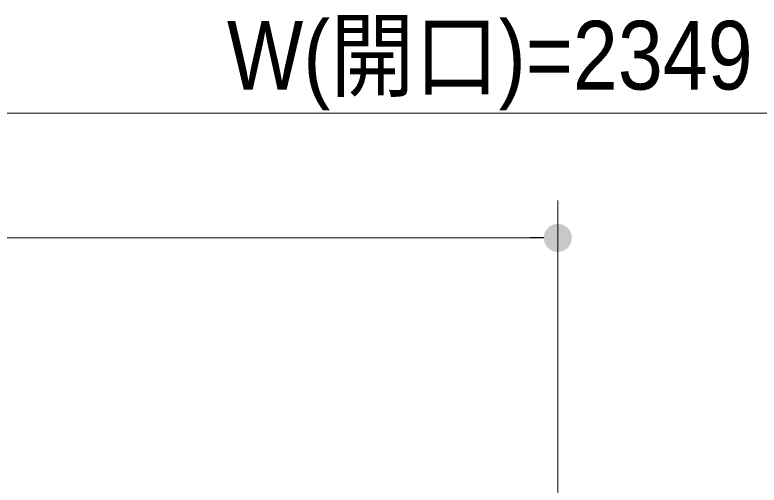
# Model space of a CAD drawing. Units: millimetres, scale not verified. Extents: x -4547 to 4547, y -2284 to 2284.
# Drawn here: x -2290.6 to -1992.4, y 669.5 to 857.9 of the extents above; entities that cross this region are included whole.
import ezdxf
from ezdxf.enums import TextEntityAlignment as Align

# ---------------------------------------------------------------- set-up
doc = ezdxf.new("R2010")
doc.units = ezdxf.units.MM
doc.header["$LTSCALE"] = 20
doc.layers.add('0-3_0', color=7, linetype='Continuous', lineweight=25)
doc.layers.add('0-5_2寸法-1', color=7, linetype='Continuous', lineweight=15)
doc.styles.add('ＭＳ Ｐゴシック', font='')
doc.styles.get('ＭＳ Ｐゴシック').set_extended_font_data('MS PGothic')

# ---------------------------------------------------------------- blocks, each defined once
blk = doc.blocks.new('_Dot')
at = {"layer": '0-3_0'}
blk.add_line((-10, 0), (-20, 0), dxfattribs=at)
for points in [[(0, 0), (-8.76, 4.82), (-8.09, 5.88)], [(0, 0), (-8.09, 5.88), (-7.29, 6.85)], [(0, 0), (-7.29, 6.85), (-6.37, 7.71)], [(0, 0), (-6.37, 7.71), (-5.36, 8.44)], [(0, 0), (-5.36, 8.44), (-4.26, 9.05)], [(0, 0), (-4.26, 9.05), (-3.09, 9.51)], [(0, 0), (-3.09, 9.51), (-1.87, 9.82)], [(0, 0), (-1.87, 9.82), (-0.63, 9.98)], [(0, 0), (-0.63, 9.98), (0.63, 9.98)], [(0, 0), (0.63, 9.98), (1.87, 9.82)], [(0, 0), (1.87, 9.82), (3.09, 9.51)], [(0, 0), (3.09, 9.51), (4.26, 9.05)], [(0, 0), (4.26, 9.05), (5.36, 8.44)], [(0, 0), (5.36, 8.44), (6.37, 7.71)], [(0, 0), (6.37, 7.71), (7.29, 6.85)], [(0, 0), (7.29, 6.85), (8.09, 5.88)], [(0, 0), (8.09, 5.88), (8.76, 4.82)], [(0, 0), (-10, 0), (-9.92, 1.25)], [(0, 0), (-9.92, -1.25), (-10, 0)], [(0, 0), (-9.92, 1.25), (-9.69, 2.49)], [(0, 0), (-9.69, -2.49), (-9.92, -1.25)], [(0, 0), (-9.69, 2.49), (-9.3, 3.68)], [(0, 0), (-9.3, -3.68), (-9.69, -2.49)], [(0, 0), (-9.3, 3.68), (-8.76, 4.82)], [(0, 0), (-8.76, -4.82), (-9.3, -3.68)], [(0, 0), (-8.09, -5.88), (-8.76, -4.82)], [(0, 0), (-7.29, -6.85), (-8.09, -5.88)], [(0, 0), (-6.37, -7.71), (-7.29, -6.85)], [(0, 0), (-5.36, -8.44), (-6.37, -7.71)], [(0, 0), (-4.26, -9.05), (-5.36, -8.44)], [(0, 0), (-3.09, -9.51), (-4.26, -9.05)], [(0, 0), (-1.87, -9.82), (-3.09, -9.51)], [(0, 0), (-0.63, -9.98), (-1.87, -9.82)], [(0, 0), (0.63, -9.98), (-0.63, -9.98)], [(0, 0), (8.76, 4.82), (9.3, 3.68)], [(0, 0), (9.3, 3.68), (9.69, 2.49)], [(0, 0), (9.69, 2.49), (9.92, 1.25)], [(0, 0), (9.92, 1.25), (10, 0)], [(0, 0), (1.87, -9.82), (0.63, -9.98)], [(0, 0), (3.09, -9.51), (1.87, -9.82)], [(0, 0), (4.26, -9.05), (3.09, -9.51)], [(0, 0), (5.36, -8.44), (4.26, -9.05)], [(0, 0), (6.37, -7.71), (5.36, -8.44)], [(0, 0), (7.29, -6.85), (6.37, -7.71)], [(0, 0), (8.09, -5.88), (7.29, -6.85)], [(0, 0), (8.76, -4.82), (8.09, -5.88)], [(0, 0), (9.3, -3.68), (8.76, -4.82)], [(0, 0), (9.69, -2.49), (9.3, -3.68)], [(0, 0), (9.92, -1.25), (9.69, -2.49)], [(0, 0), (10, 0), (9.92, -1.25)]]:
    blk.add_solid(points, dxfattribs=at)

msp = doc.modelspace()

# ---------------------------------------------------------------- linework, layer by layer
at = {"layer": '0-5_2寸法-1'}
for p, q in [((-935.36, 818.52), (-3261.85, 818.52)), ((-2073.1, 631.69), (-2073.1, 783.52)), ((-2084.36, 768.52), (-3261.85, 768.52))]:
    msp.add_line(p, q, dxfattribs=at)

# ---------------------------------------------------------------- block references
at = {"layer": '0-5_2寸法-1', "xscale": 0.5627563, "yscale": 0.5627563}
msp.add_blockref('_Dot', (-2073.1, 768.52), dxfattribs=at)

# ---------------------------------------------------------------- texts
at = {"layer": '0-5_2寸法-1', "style": 'ＭＳ Ｐゴシック', "width": 0.9}
msp.add_text('W(開口)=2349', height=27.51, dxfattribs=at).set_placement((-2205.65, 819.7), align=Align.BOTTOM_LEFT)

doc.saveas('drawing.dxf')
